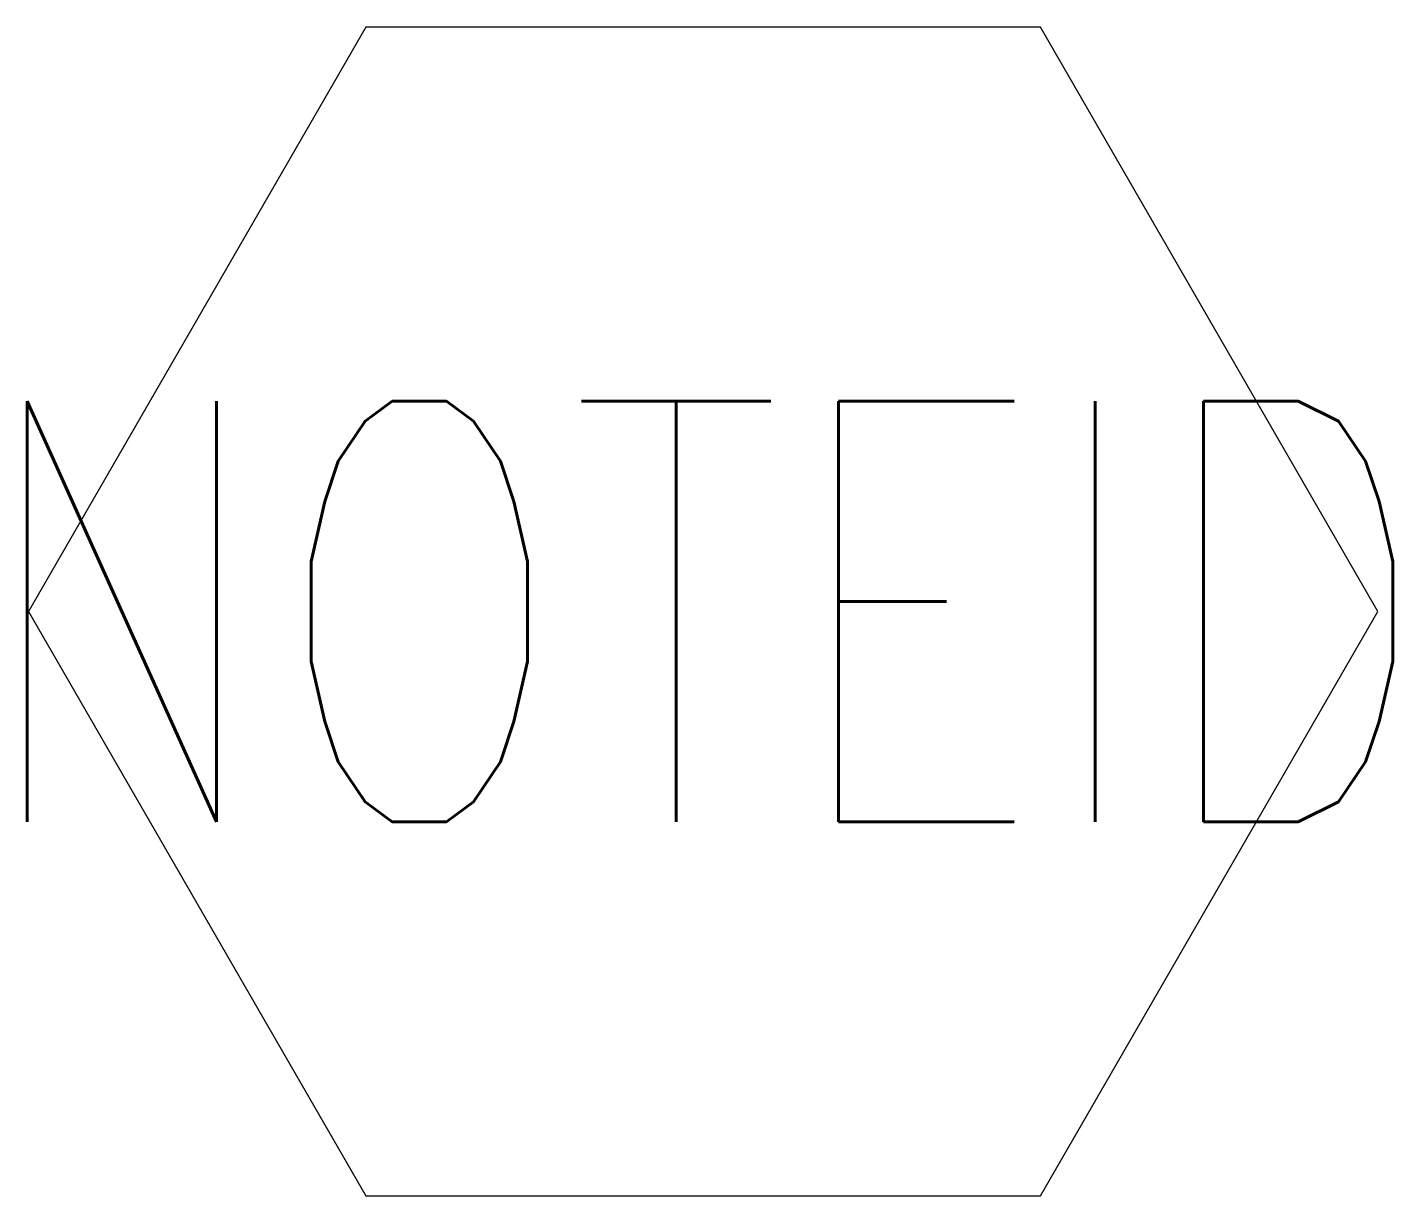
# Model space of a CAD drawing. Extents: x -0.145 to 0.148, y -0.125 to 0.125.
import ezdxf
from ezdxf.enums import TextEntityAlignment as Align

# ---------------------------------------------------------------- set-up
doc = ezdxf.new("R2010")
doc.units = 0
doc.header["$LTSCALE"] = 32
doc.header["$MEASUREMENT"] = 0
doc.layers.get('0').update_dxf_attribs({"linetype": 'CONTINUOUS'})
doc.layers.add('P-BLKA', color=4, linetype='CONTINUOUS')
doc.styles.add('BRA-ATT', font='romans.shx', dxfattribs={"width": 0.75})

msp = doc.modelspace()

# ---------------------------------------------------------------- linework, layer by layer
at = {"linetype": 'Continuous'}
msp.add_lwpolyline([(0.14438, 0), (0.07219, 0.12503), (-0.07219, 0.12503), (-0.14438, 0), (-0.07219, -0.12503), (0.07219, -0.12503)], close=True, dxfattribs=at)

# ---------------------------------------------------------------- texts
at = {"layer": 'P-BLKA', "linetype": 'Continuous', "style": 'BRA-ATT', "width": 0.75}
msp.add_attdef('NOTEID', text='', height=0.09, dxfattribs=at).set_placement((0, 0), align=Align.MIDDLE)

doc.saveas('drawing.dxf')
